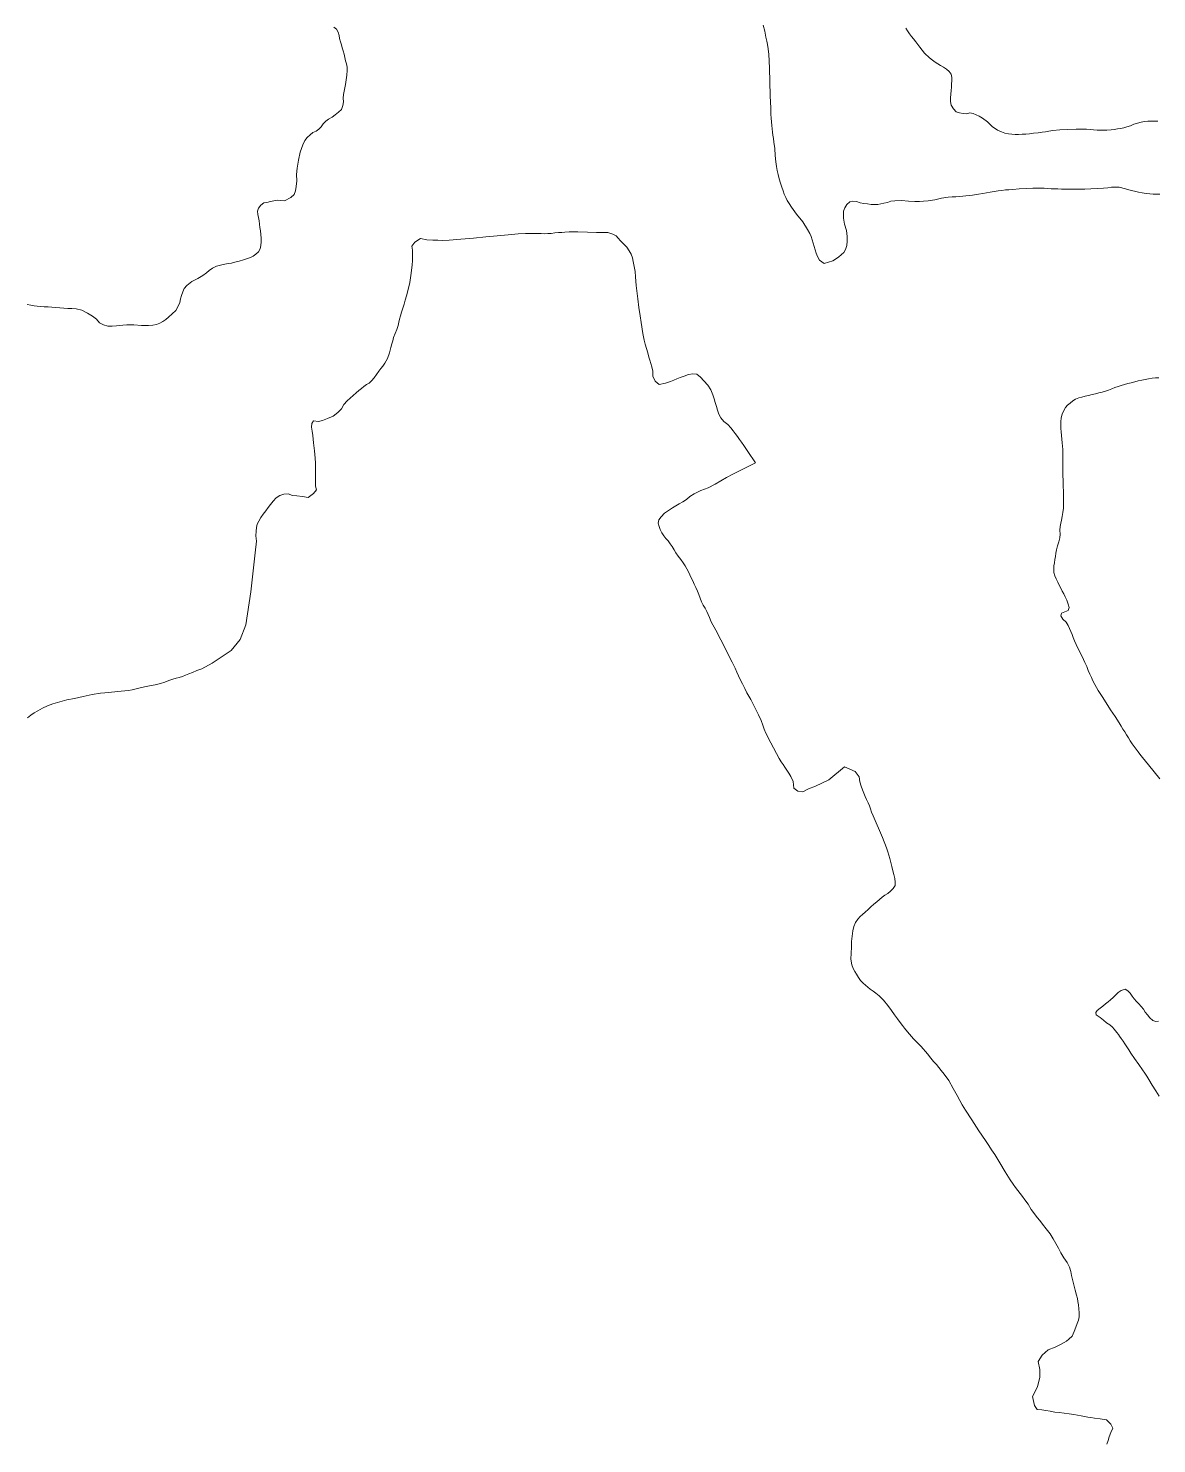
# Model space of a CAD drawing. Header units: kilometres. Extents: x 1172066 to 1174183, y 1051619 to 1053209.
# Drawn here: x 1173708.7 to 1173890.2, y 1052374.9 to 1052602.5 of the extents above; entities that cross this region are included whole.
import ezdxf

# ---------------------------------------------------------------- set-up
doc = ezdxf.new("R2010")
doc.units = ezdxf.units.KM
doc.header["$MEASUREMENT"] = 0
doc.layers.add('terreno', color=7, linetype='Continuous')

msp = doc.modelspace()

# ---------------------------------------------------------------- linework, layer by layer
at = {"layer": 'terreno', "lineweight": 0, "ltscale": 2090}
for points, elevation in [([(1173757.85835, 1052602.67374), (1173758.32375, 1052602.3412), (1173758.57342, 1052601.87598), (1173758.73278, 1052601.37003), (1173758.81852, 1052600.84872), (1173758.94788, 1052600.34295), (1173759.09097, 1052599.85707), (1173759.23722, 1052599.37571), (1173759.37801, 1052598.88399), (1173759.52178, 1052598.35996), (1173759.65424, 1052597.82719), (1173759.78408, 1052597.29126), (1173759.91233, 1052596.77066), (1173760.02474, 1052596.25198), (1173760.0375, 1052595.69232), (1173759.99767, 1052594.97026), (1173759.86837, 1052594.20627), (1173759.7417, 1052593.4833), (1173759.64296, 1052592.92213), (1173759.54001, 1052592.40545), (1173759.44398, 1052591.87381), (1173759.38603, 1052591.28516), (1173759.44721, 1052590.67107), (1173759.33168, 1052590.06239), (1173759.09344, 1052589.463), (1173758.61602, 1052588.99035), (1173758.10519, 1052588.5652), (1173757.59973, 1052588.18933), (1173757.04748, 1052587.91125), (1173756.57563, 1052587.54588), (1173756.17496, 1052587.146), (1173755.84779, 1052586.67262), (1173755.4581, 1052586.27694), (1173755.02443, 1052585.94642), (1173754.50828, 1052585.7205), (1173754.05486, 1052585.36939), (1173753.59917, 1052584.93541), (1173753.21128, 1052584.43774), (1173752.89066, 1052583.74054), (1173752.4587, 1052582.57063), (1173752.18204, 1052581.27192), (1173751.98769, 1052580.01159), (1173751.88313, 1052578.9797), (1173751.9332, 1052577.99419), (1173751.84544, 1052577.07573), (1173751.73495, 1052576.38949), (1173751.5251, 1052575.77698), (1173750.94253, 1052575.27857), (1173749.93393, 1052574.78271), (1173748.74985, 1052574.85489), (1173747.7213, 1052574.66729), (1173747.11298, 1052574.51197), (1173746.6095, 1052574.42596), (1173746.14235, 1052574.05526), (1173745.75327, 1052573.60043), (1173745.6311, 1052573.09317), (1173745.67599, 1052572.581), (1173745.75454, 1052572.06533), (1173745.84978, 1052571.54873), (1173745.92854, 1052571.02423), (1173746.00392, 1052570.47687), (1173746.07715, 1052569.92351), (1173746.14759, 1052569.36162), (1173746.2092, 1052568.7622), (1173746.20872, 1052568.14798), (1173746.14014, 1052567.55129), (1173746.02941, 1052567.02424), (1173745.75217, 1052566.56626), (1173745.34439, 1052566.19017), (1173744.92235, 1052565.86653), (1173744.48615, 1052565.65033), (1173743.98213, 1052565.46931), (1173743.33026, 1052565.24762), (1173742.64288, 1052565.03292), (1173741.97211, 1052564.8668), (1173741.41543, 1052564.75072), (1173740.88172, 1052564.67907), (1173740.32804, 1052564.56666), (1173739.67418, 1052564.4178), (1173739.0042, 1052564.22434), (1173738.39463, 1052563.90483), (1173737.85752, 1052563.56165), (1173737.38197, 1052563.16876), (1173736.8253, 1052562.76515), (1173735.99282, 1052562.24542), (1173735.0384, 1052561.78031), (1173734.25057, 1052561.15578), (1173733.79832, 1052560.66248), (1173733.60738, 1052560.10489), (1173733.40759, 1052559.55427), (1173733.21936, 1052558.99036), (1173733.11759, 1052558.397), (1173732.86012, 1052557.81111), (1173732.45719, 1052557.14086), (1173731.89015, 1052556.56619), (1173731.29618, 1052556.04791), (1173730.83779, 1052555.65676), (1173730.40671, 1052555.34374), (1173729.89629, 1052555.09935), (1173729.33728, 1052554.87875), (1173728.76316, 1052554.75141), (1173728.06799, 1052554.70453), (1173726.93577, 1052554.70062), (1173725.69142, 1052554.82836), (1173724.57572, 1052554.81837), (1173723.94771, 1052554.77328), (1173723.44187, 1052554.69511), (1173722.90524, 1052554.64495), (1173722.24406, 1052554.60138), (1173721.54845, 1052554.61433), (1173720.84855, 1052554.79694), (1173720.18382, 1052555.12289), (1173719.72005, 1052555.75046), (1173719.08342, 1052556.20253), (1173718.25263, 1052556.68572), (1173717.36988, 1052557.19383), (1173716.4605, 1052557.36898), (1173715.74817, 1052557.42785), (1173715.089, 1052557.45596), (1173714.43489, 1052557.5036), (1173713.7961, 1052557.55831), (1173713.16154, 1052557.61614), (1173712.53033, 1052557.66813), (1173711.91485, 1052557.70762), (1173711.3, 1052557.71877), (1173710.70935, 1052557.74554), (1173710.19076, 1052557.79214), (1173709.68991, 1052557.896), (1173709.16437, 1052557.96839), (1173708.5412, 1052558.06736)], 20), ([(1173890.76129, 1052575.81803), (1173890.21272, 1052575.82414), (1173889.65929, 1052575.83909), (1173889.10593, 1052575.86936), (1173888.53906, 1052575.94058), (1173887.91724, 1052576.03704), (1173887.29026, 1052576.16748), (1173886.68757, 1052576.30753), (1173886.13414, 1052576.44439), (1173885.19568, 1052576.68898), (1173884.18259, 1052576.92948), (1173883.59073, 1052576.97791), (1173882.98826, 1052576.96212), (1173882.37225, 1052576.84708), (1173881.67962, 1052576.79038), (1173880.68896, 1052576.74062), (1173879.6233, 1052576.68702), (1173878.64869, 1052576.6575), (1173878.03939, 1052576.64301), (1173877.52139, 1052576.63312), (1173877.00436, 1052576.63006), (1173876.49116, 1052576.62951), (1173875.97844, 1052576.6328), (1173875.45738, 1052576.63905), (1173874.90112, 1052576.64798), (1173874.33602, 1052576.66403), (1173873.77573, 1052576.68294), (1173873.2349, 1052576.70793), (1173872.69932, 1052576.75229), (1173872.15382, 1052576.7801), (1173871.56985, 1052576.80007), (1173870.9753, 1052576.80198), (1173870.29183, 1052576.78482), (1173869.25143, 1052576.74849), (1173868.12247, 1052576.68293), (1173867.09043, 1052576.60347), (1173866.4453, 1052576.55049), (1173865.89834, 1052576.49861), (1173865.33645, 1052576.42784), (1173864.71114, 1052576.34177), (1173864.07139, 1052576.24364), (1173863.44097, 1052576.14254), (1173862.84473, 1052576.04178), (1173862.25871, 1052575.92938), (1173861.59148, 1052575.82313), (1173860.60823, 1052575.68523), (1173859.54131, 1052575.57479), (1173858.55819, 1052575.47756), (1173857.91009, 1052575.41888), (1173857.34436, 1052575.38776), (1173856.68375, 1052575.32886), (1173855.64169, 1052575.18302), (1173854.52075, 1052574.89882), (1173853.46053, 1052574.75156), (1173852.72559, 1052574.68933), (1173852.07361, 1052574.67347), (1173851.34295, 1052574.66225), (1173850.29743, 1052574.68558), (1173849.17276, 1052574.81505), (1173848.13969, 1052574.77694), (1173847.47623, 1052574.68668), (1173846.9232, 1052574.50394), (1173846.36858, 1052574.37821), (1173845.85699, 1052574.279), (1173845.35706, 1052574.185), (1173844.84415, 1052574.15779), (1173844.28522, 1052574.16954), (1173843.71392, 1052574.2614), (1173843.1385, 1052574.34257), (1173842.54899, 1052574.44502), (1173841.96263, 1052574.62232), (1173841.38481, 1052574.68165), (1173840.85225, 1052574.61434), (1173840.40937, 1052574.18493), (1173840.09133, 1052573.64841), (1173839.85875, 1052573.11997), (1173839.83386, 1052572.59382), (1173839.87619, 1052571.98397), (1173840.00764, 1052571.02434), (1173840.325, 1052569.97773), (1173840.44208, 1052568.9937), (1173840.46414, 1052568.26226), (1173840.37957, 1052567.59048), (1173840.15336, 1052566.94838), (1173839.90997, 1052566.45172), (1173839.55423, 1052566.10271), (1173839.07565, 1052565.71797), (1173838.14083, 1052565.08609), (1173836.73788, 1052564.65656), (1173836.01865, 1052565.23695), (1173835.68996, 1052565.81098), (1173835.48164, 1052566.34688), (1173835.30394, 1052566.88992), (1173835.14099, 1052567.41771), (1173834.99537, 1052567.94407), (1173834.82227, 1052568.46665), (1173834.63464, 1052568.99631), (1173834.42087, 1052569.51852), (1173834.06503, 1052570.16509), (1173833.30059, 1052571.36331), (1173832.28352, 1052572.58661), (1173831.48258, 1052573.74873), (1173831.1006, 1052574.35), (1173830.82145, 1052574.80808), (1173830.57468, 1052575.2973), (1173830.33238, 1052575.82473), (1173830.12733, 1052576.37247), (1173829.93347, 1052576.95045), (1173829.71539, 1052577.61499), (1173829.50701, 1052578.30342), (1173829.33847, 1052578.99301), (1173829.19413, 1052579.64056), (1173829.07915, 1052580.28041), (1173828.98431, 1052581.00434), (1173828.8718, 1052582.04791), (1173828.7929, 1052583.17445), (1173828.67602, 1052584.19182), (1173828.59338, 1052584.79514), (1173828.5134, 1052585.29465), (1173828.44338, 1052585.80319), (1173828.37287, 1052586.34158), (1173828.30667, 1052586.88798), (1173828.26073, 1052587.45213), (1173828.21933, 1052588.07699), (1173828.1907, 1052588.71706), (1173828.15378, 1052589.63512), (1173828.08005, 1052591.66294), (1173828.0192, 1052593.96916), (1173827.94519, 1052596.0583), (1173827.89385, 1052597.28298), (1173827.82651, 1052598.29041), (1173827.72067, 1052599.22499), (1173827.63066, 1052599.87545), (1173827.51782, 1052600.44914), (1173827.39198, 1052601.09509), (1173827.19417, 1052602.02508), (1173826.93056, 1052603.0156)], 20), ([(1173890.42072, 1052587.5638), (1173889.87931, 1052587.57214), (1173889.34292, 1052587.57398), (1173888.8043, 1052587.55532), (1173888.25428, 1052587.5156), (1173887.70823, 1052587.4094), (1173887.15736, 1052587.265), (1173886.57586, 1052587.07763), (1173886.01489, 1052586.81002), (1173885.44133, 1052586.63418), (1173884.92753, 1052586.50879), (1173884.42763, 1052586.4083), (1173883.92214, 1052586.32462), (1173883.41232, 1052586.24409), (1173882.90093, 1052586.17505), (1173882.18541, 1052586.1334), (1173880.66354, 1052586.11752), (1173878.93907, 1052586.26137), (1173877.29122, 1052586.27525), (1173875.94576, 1052586.24769), (1173874.67623, 1052586.1963), (1173873.53137, 1052586.07616), (1173872.88126, 1052585.9838), (1173872.36225, 1052585.87073), (1173871.80925, 1052585.78816), (1173871.14076, 1052585.70456), (1173870.44274, 1052585.62615), (1173869.76334, 1052585.55517), (1173869.16657, 1052585.4969), (1173868.59005, 1052585.45573), (1173868.02167, 1052585.4226), (1173867.48403, 1052585.40794), (1173866.95376, 1052585.45832), (1173866.41168, 1052585.53848), (1173865.82748, 1052585.64362), (1173865.25526, 1052585.82831), (1173864.63642, 1052586.14298), (1173863.78366, 1052586.68856), (1173863.01543, 1052587.44872), (1173862.20867, 1052588.03236), (1173861.67091, 1052588.36474), (1173861.19442, 1052588.60639), (1173860.69354, 1052588.79157), (1173860.17539, 1052588.88735), (1173859.6217, 1052588.7396), (1173859.08029, 1052588.78444), (1173858.5227, 1052588.90254), (1173857.99012, 1052589.09241), (1173857.54156, 1052589.56687), (1173857.16304, 1052590.13833), (1173857.06095, 1052590.73239), (1173857.08233, 1052591.33421), (1173857.12083, 1052591.91193), (1173857.17336, 1052592.48255), (1173857.21326, 1052593.04359), (1173857.24785, 1052593.5653), (1173857.27847, 1052594.07864), (1173857.27575, 1052594.59317), (1173857.19703, 1052595.10817), (1173856.84555, 1052595.56775), (1173856.4089, 1052595.91675), (1173855.94891, 1052596.23315), (1173855.47064, 1052596.49779), (1173855.01691, 1052596.79304), (1173854.59189, 1052597.07809), (1173854.17025, 1052597.35399), (1173853.69583, 1052597.76148), (1173852.91157, 1052598.52508), (1173852.15584, 1052599.46198), (1173851.48332, 1052600.32026), (1173851.09869, 1052600.80785), (1173850.7935, 1052601.2058), (1173850.49122, 1052601.62077), (1173850.17329, 1052602.07066), (1173849.87624, 1052602.54249)], 10), ([(1173882.20353, 1052374.78145), (1173882.41543, 1052375.38332), (1173882.59826, 1052375.9972), (1173882.83608, 1052376.65486), (1173883.15565, 1052377.36355), (1173882.84254, 1052378.03131), (1173882.15673, 1052378.69736), (1173881.14895, 1052378.8512), (1173880.24783, 1052378.97188), (1173879.66383, 1052379.07185), (1173879.15141, 1052379.15349), (1173878.63077, 1052379.24625), (1173878.0694, 1052379.35282), (1173877.49916, 1052379.4692), (1173876.88946, 1052379.57537), (1173876.13255, 1052379.68888), (1173875.33444, 1052379.76869), (1173874.55128, 1052379.86558), (1173873.82258, 1052379.96804), (1173873.11048, 1052380.08808), (1173872.4127, 1052380.20786), (1173871.73343, 1052380.2939), (1173871.00142, 1052380.39184), (1173870.56404, 1052381.04387), (1173870.27923, 1052382.43799), (1173871.0557, 1052384.04086), (1173871.43452, 1052385.56257), (1173871.45887, 1052386.81844), (1173871.18438, 1052388.07308), (1173871.81617, 1052389.09891), (1173872.78042, 1052389.96195), (1173873.89687, 1052390.38547), (1173874.85165, 1052390.88127), (1173875.33551, 1052391.17019), (1173875.70786, 1052391.3876), (1173876.12095, 1052391.6637), (1173876.64959, 1052392.146), (1173876.94409, 1052392.9066), (1173877.22211, 1052393.62776), (1173877.46301, 1052394.19309), (1173877.66557, 1052394.72341), (1173877.74327, 1052395.29147), (1173877.77534, 1052395.92482), (1173877.72698, 1052396.57849), (1173877.63594, 1052397.1986), (1173877.55553, 1052397.71895), (1173877.47689, 1052398.21445), (1173877.34582, 1052398.76687), (1173877.13509, 1052399.57196), (1173876.89191, 1052400.43473), (1173876.66957, 1052401.26026), (1173876.51277, 1052401.93425), (1173876.4116, 1052402.581), (1173876.17988, 1052403.23781), (1173875.81088, 1052404.02433), (1173875.29437, 1052404.77616), (1173874.83442, 1052405.54725), (1173874.42426, 1052406.29757), (1173874.03459, 1052407.04832), (1173873.5949, 1052407.803), (1173873.07052, 1052408.63098), (1173872.4621, 1052409.43305), (1173871.88257, 1052410.18509), (1173871.44075, 1052410.75042), (1173871.01723, 1052411.25599), (1173870.58824, 1052411.81988), (1173870.06343, 1052412.56301), (1173869.55761, 1052413.3818), (1173869.03751, 1052414.11503), (1173868.64372, 1052414.63759), (1173868.27721, 1052415.10476), (1173867.91212, 1052415.5856), (1173867.52454, 1052416.10118), (1173867.13341, 1052416.62674), (1173866.66007, 1052417.3066), (1173865.83311, 1052418.58136), (1173865.0135, 1052420.06617), (1173864.19174, 1052421.37064), (1173863.67141, 1052422.15361), (1173863.2305, 1052422.80962), (1173862.67342, 1052423.64677), (1173861.64064, 1052425.20244), (1173860.49169, 1052426.93941), (1173859.47934, 1052428.51034), (1173858.94749, 1052429.3716), (1173858.57669, 1052430.0791), (1173858.13186, 1052430.86444), (1173857.48182, 1052432.01434), (1173856.79182, 1052433.26374), (1173856.03644, 1052434.30514), (1173855.57437, 1052434.88806), (1173855.18652, 1052435.35463), (1173854.78893, 1052435.83382), (1173854.35313, 1052436.36118), (1173853.90727, 1052436.90049), (1173853.35114, 1052437.56862), (1173852.33332, 1052438.73683), (1173851.13169, 1052439.97103), (1173850.13759, 1052441.12751), (1173849.66838, 1052441.7072), (1173849.33582, 1052442.14603), (1173848.98262, 1052442.61777), (1173848.53964, 1052443.21609), (1173848.08483, 1052443.85336), (1173847.59101, 1052444.52496), (1173846.97014, 1052445.35398), (1173846.28237, 1052446.19452), (1173845.56856, 1052446.8971), (1173845.07589, 1052447.32336), (1173844.6021, 1052447.62885), (1173844.1617, 1052447.96234), (1173843.76368, 1052448.28335), (1173843.38033, 1052448.60359), (1173843.0058, 1052448.96356), (1173842.61516, 1052449.38445), (1173842.2904, 1052449.86798), (1173841.97327, 1052450.36021), (1173841.67044, 1052450.82084), (1173841.39797, 1052451.27895), (1173841.22105, 1052451.87017), (1173841.05299, 1052452.78196), (1173841.07771, 1052453.77798), (1173841.12522, 1052454.74877), (1173841.16512, 1052455.63618), (1173841.23511, 1052456.5024), (1173841.37492, 1052457.33628), (1173841.52398, 1052458.04519), (1173841.76916, 1052458.69687), (1173842.17758, 1052459.22363), (1173842.55903, 1052459.6366), (1173842.93523, 1052459.99652), (1173843.33806, 1052460.36393), (1173843.8013, 1052460.7856), (1173844.27783, 1052461.22084), (1173844.75509, 1052461.64041), (1173845.20415, 1052462.02651), (1173845.65415, 1052462.39445), (1173846.09849, 1052462.75888), (1173846.53015, 1052463.09323), (1173846.98051, 1052463.38184), (1173847.41407, 1052463.73503), (1173847.83308, 1052464.13684), (1173848.14657, 1052464.64915), (1173848.1732, 1052465.19583), (1173848.1101, 1052465.79307), (1173847.97824, 1052466.40984), (1173847.81771, 1052467.02514), (1173847.64315, 1052467.68138), (1173847.46588, 1052468.34894), (1173847.2894, 1052468.98984), (1173847.14072, 1052469.53151), (1173846.99915, 1052470.04857), (1173846.8299, 1052470.56899), (1173846.6323, 1052471.12561), (1173846.39971, 1052471.68041), (1173846.1171, 1052472.35031), (1173845.63617, 1052473.48068), (1173845.08906, 1052474.71922), (1173844.6205, 1052475.84048), (1173844.37664, 1052476.45539), (1173844.20583, 1052476.95031), (1173844.01304, 1052477.44245), (1173843.79967, 1052477.95099), (1173843.5688, 1052478.45837), (1173843.35306, 1052478.97517), (1173843.13984, 1052479.50606), (1173842.93309, 1052480.04297), (1173842.71227, 1052480.61133), (1173842.49624, 1052481.33337), (1173842.38733, 1052482.14343), (1173841.73938, 1052482.98616), (1173840.04332, 1052483.72602), (1173837.50869, 1052481.66481), (1173835.3721, 1052480.60634), (1173834.25257, 1052480.19963), (1173833.33988, 1052479.7202), (1173832.50848, 1052479.83119), (1173831.87184, 1052480.28427), (1173831.74903, 1052481.35929), (1173831.40844, 1052482.16077), (1173831.07044, 1052482.69807), (1173830.75794, 1052483.19617), (1173830.44517, 1052483.68191), (1173830.14958, 1052484.12825), (1173829.84874, 1052484.55805), (1173829.53149, 1052485.07512), (1173829.06572, 1052485.88402), (1173828.59685, 1052486.78342), (1173828.15914, 1052487.61195), (1173827.86356, 1052488.16513), (1173827.60697, 1052488.65097), (1173827.3469, 1052489.16248), (1173827.07888, 1052489.77594), (1173826.90523, 1052490.45601), (1173826.61713, 1052491.15607), (1173826.18935, 1052492.07148), (1173825.71802, 1052493.03654), (1173825.25673, 1052493.92131), (1173824.92971, 1052494.53368), (1173824.63251, 1052495.07517), (1173824.32715, 1052495.65112), (1173823.96323, 1052496.348), (1173823.5905, 1052497.07749), (1173823.24353, 1052497.78427), (1173822.96309, 1052498.37951), (1173822.71907, 1052498.95575), (1173822.41622, 1052499.60106), (1173821.95076, 1052500.55848), (1173821.43562, 1052501.58999), (1173820.87307, 1052502.70631), (1173820.12392, 1052504.16595), (1173819.29845, 1052505.69624), (1173818.5959, 1052507.06341), (1173818.27949, 1052507.7235), (1173818.09582, 1052508.22402), (1173817.87735, 1052508.71855), (1173817.61477, 1052509.23654), (1173817.30058, 1052509.74128), (1173817.03975, 1052510.27578), (1173816.80481, 1052510.83756), (1173816.61042, 1052511.42071), (1173816.37229, 1052511.98581), (1173816.11884, 1052512.54501), (1173815.86125, 1052513.10219), (1173815.60554, 1052513.64537), (1173815.37242, 1052514.1365), (1173815.1412, 1052514.61196), (1173814.90348, 1052515.09057), (1173814.65034, 1052515.58427), (1173814.3704, 1052516.0695), (1173814.06045, 1052516.5581), (1173813.69711, 1052517.09546), (1173813.28864, 1052517.62145), (1173812.91615, 1052518.15292), (1173812.59619, 1052518.64431), (1173812.30937, 1052519.14001), (1173812.00281, 1052519.61679), (1173811.68056, 1052520.06033), (1173811.30454, 1052520.45445), (1173810.95749, 1052520.89405), (1173810.63228, 1052521.36542), (1173810.37823, 1052521.87577), (1173810.1937, 1052522.38279), (1173810.06951, 1052522.89158), (1173810.15534, 1052523.46785), (1173810.52125, 1052523.96224), (1173811.08051, 1052524.52688), (1173811.71002, 1052524.96749), (1173812.35755, 1052525.36552), (1173812.91487, 1052525.69963), (1173813.4525, 1052526.0043), (1173813.993, 1052526.33833), (1173814.58121, 1052526.73308), (1173815.15801, 1052527.18095), (1173815.85222, 1052527.61369), (1173816.89492, 1052528.1649), (1173818.08956, 1052528.62063), (1173819.19424, 1052529.17378), (1173820.15113, 1052529.71742), (1173821.05639, 1052530.28699), (1173822.04538, 1052530.80894), (1173823.33158, 1052531.45202), (1173825.68837, 1052532.63026), (1173824.46282, 1052534.44171), (1173823.82415, 1052535.38583), (1173823.4521, 1052535.93032), (1173823.12363, 1052536.38816), (1173822.7943, 1052536.84817), (1173822.45663, 1052537.31381), (1173822.10316, 1052537.77036), (1173821.72874, 1052538.252), (1173821.22832, 1052538.80106), (1173820.5846, 1052539.27012), (1173820.13641, 1052539.88074), (1173819.82066, 1052540.47016), (1173819.61833, 1052541.07577), (1173819.4165, 1052541.68421), (1173819.21848, 1052542.29884), (1173819.05541, 1052542.92363), (1173818.83416, 1052543.58266), (1173818.51178, 1052544.38255), (1173818.0313, 1052545.12654), (1173817.40683, 1052545.82837), (1173816.85175, 1052546.41368), (1173816.27021, 1052546.88185), (1173815.62578, 1052546.92704), (1173814.93454, 1052546.82434), (1173814.22149, 1052546.57502), (1173813.56274, 1052546.32745), (1173813.04763, 1052546.12771), (1173812.5751, 1052545.91384), (1173812.0475, 1052545.70988), (1173811.23948, 1052545.41396), (1173810.19642, 1052545.19511), (1173809.58071, 1052545.7683), (1173809.20879, 1052546.53947), (1173809.19505, 1052547.34746), (1173809.04064, 1052548.0823), (1173808.87747, 1052548.61958), (1173808.72685, 1052549.11008), (1173808.56923, 1052549.63607), (1173808.37165, 1052550.30137), (1173808.16638, 1052551.00213), (1173807.97322, 1052551.68278), (1173807.80258, 1052552.32221), (1173807.58177, 1052553.42893), (1173807.29845, 1052555.18383), (1173807.14563, 1052556.26095), (1173806.96197, 1052557.58952), (1173806.77608, 1052559.00093), (1173806.6184, 1052560.2958), (1173806.52859, 1052561.11944), (1173806.48063, 1052561.82794), (1173806.41443, 1052562.55752), (1173806.32413, 1052563.37416), (1173806.19094, 1052564.20661), (1173806.04477, 1052564.99631), (1173805.91273, 1052565.61275), (1173805.70935, 1052566.16251), (1173805.39367, 1052566.70075), (1173804.98958, 1052567.28776), (1173804.50414, 1052567.80538), (1173804.01679, 1052568.30633), (1173803.62828, 1052568.73339), (1173803.27256, 1052569.13777), (1173802.73129, 1052569.40328), (1173801.93795, 1052569.6443), (1173801.07946, 1052569.66433), (1173800.10417, 1052569.67715), (1173798.66935, 1052569.72384), (1173797.1188, 1052569.78033), (1173795.74185, 1052569.75045), (1173795.05143, 1052569.72075), (1173794.53254, 1052569.68769), (1173794.0037, 1052569.64756), (1173793.4359, 1052569.59293), (1173792.86109, 1052569.50992), (1173792.29236, 1052569.47663), (1173791.7622, 1052569.46767), (1173791.24142, 1052569.48475), (1173790.63853, 1052569.48664), (1173789.70513, 1052569.48781), (1173788.68901, 1052569.49678), (1173787.54673, 1052569.43165), (1173785.90123, 1052569.29952), (1173784.13794, 1052569.11718), (1173782.32609, 1052568.94927), (1173780.33277, 1052568.77387), (1173778.29426, 1052568.60024), (1173776.45947, 1052568.4514), (1173775.44135, 1052568.39036), (1173774.62451, 1052568.41457), (1173773.78081, 1052568.411), (1173772.82056, 1052568.4849), (1173771.82703, 1052568.69098), (1173770.93569, 1052568.1038), (1173770.43306, 1052567.47427), (1173770.5344, 1052566.82903), (1173770.56076, 1052566.21027), (1173770.5453, 1052565.66166), (1173770.56011, 1052565.12752), (1173770.49631, 1052564.43718), (1173770.32944, 1052563.1088), (1173770.08312, 1052561.62822), (1173769.76142, 1052560.29731), (1173769.54799, 1052559.4851), (1173769.36214, 1052558.80451), (1173769.1694, 1052558.13274), (1173768.98102, 1052557.49116), (1173768.78827, 1052556.85889), (1173768.60924, 1052556.24969), (1173768.46994, 1052555.7375), (1173768.36405, 1052555.24297), (1173768.22313, 1052554.72213), (1173768.01393, 1052554.0756), (1173767.7288, 1052553.41657), (1173767.50393, 1052552.77249), (1173767.34669, 1052552.24439), (1173767.2317, 1052551.73731), (1173767.07065, 1052551.16886), (1173766.82469, 1052550.32833), (1173766.53303, 1052549.42458), (1173766.09683, 1052548.66767), (1173765.7669, 1052548.18078), (1173765.45708, 1052547.77532), (1173765.13171, 1052547.34711), (1173764.75441, 1052546.83249), (1173764.37354, 1052546.29169), (1173763.94955, 1052545.81485), (1173763.56286, 1052545.45338), (1173763.1282, 1052545.19467), (1173762.72023, 1052544.89443), (1173762.30956, 1052544.56535), (1173761.89591, 1052544.23074), (1173761.47092, 1052543.87958), (1173760.99252, 1052543.47351), (1173760.51726, 1052543.03594), (1173760.02626, 1052542.57813), (1173759.50352, 1052542.01033), (1173759.09224, 1052541.30871), (1173758.50263, 1052540.71195), (1173757.75686, 1052540.14546), (1173756.88005, 1052539.76653), (1173756.07346, 1052539.4161), (1173755.40533, 1052539.2525), (1173754.59061, 1052539.35673), (1173754.33356, 1052538.93284), (1173754.28248, 1052538.33739), (1173754.39429, 1052537.73371), (1173754.48594, 1052537.01891), (1173754.60886, 1052535.85006), (1173754.7533, 1052534.56847), (1173754.86234, 1052533.37423), (1173754.92349, 1052532.54962), (1173754.94372, 1052531.81767), (1173754.95397, 1052531.11498), (1173754.95551, 1052530.52962), (1173754.93275, 1052529.97348), (1173754.91217, 1052529.41617), (1173754.95477, 1052528.85384), (1173755.09205, 1052528.29193), (1173754.63185, 1052527.68125), (1173753.77365, 1052527.06224), (1173752.83862, 1052527.23209), (1173751.94684, 1052527.31612), (1173751.21727, 1052527.39276), (1173750.52716, 1052527.65858), (1173749.84191, 1052527.59241), (1173749.18434, 1052527.38217), (1173748.61535, 1052526.97551), (1173748.14619, 1052526.46397), (1173747.71389, 1052525.9456), (1173747.31893, 1052525.42524), (1173746.92723, 1052524.88822), (1173746.52988, 1052524.34534), (1173746.14218, 1052523.80667), (1173745.79978, 1052523.23821), (1173745.55375, 1052522.7392), (1173745.45628, 1052522.22521), (1173745.37524, 1052521.65513), (1173745.31757, 1052520.86497), (1173745.42722, 1052520.00692), (1173745.24717, 1052518.14312), (1173744.51603, 1052511.89962), (1173743.70524, 1052506.55043), (1173742.79323, 1052504.23426), (1173741.36863, 1052502.46311), (1173738.31791, 1052500.38044), (1173736.62943, 1052499.48772), (1173735.86019, 1052499.19997), (1173735.12863, 1052498.91606), (1173734.56416, 1052498.68661), (1173734.04362, 1052498.46984), (1173733.52115, 1052498.27425), (1173733.0179, 1052498.10423), (1173732.5088, 1052497.97437), (1173731.97849, 1052497.81524), (1173731.34163, 1052497.5996), (1173730.68627, 1052497.34072), (1173729.98017, 1052497.13544), (1173729.13806, 1052496.93135), (1173728.25207, 1052496.77058), (1173727.41168, 1052496.59034), (1173726.72921, 1052496.42867), (1173726.08845, 1052496.26036), (1173725.45155, 1052496.1199), (1173724.85637, 1052496.00547), (1173724.26701, 1052495.93024), (1173723.6884, 1052495.87355), (1173723.15808, 1052495.82626), (1173722.63888, 1052495.78736), (1173722.11856, 1052495.74178), (1173721.59009, 1052495.69249), (1173721.06012, 1052495.63937), (1173720.36964, 1052495.55433), (1173719.04078, 1052495.359), (1173717.56812, 1052495.04582), (1173716.14644, 1052494.74105), (1173714.93589, 1052494.47977), (1173713.7903, 1052494.19344), (1173712.6999, 1052493.86803), (1173711.81525, 1052493.56409), (1173711.02702, 1052493.16741), (1173710.2809, 1052492.75058), (1173709.67481, 1052492.39892), (1173709.13899, 1052492.02909), (1173708.60748, 1052491.59242)], 30), ([(1173890.75235, 1052481.81781), (1173888.91593, 1052484.07365), (1173887.97144, 1052485.21019), (1173887.54527, 1052485.74241), (1173887.22705, 1052486.14664), (1173886.91376, 1052486.56289), (1173886.59237, 1052487.00127), (1173886.28275, 1052487.45486), (1173885.98259, 1052487.918), (1173885.68038, 1052488.39014), (1173885.38116, 1052488.86595), (1173885.08844, 1052489.3403), (1173884.80844, 1052489.80154), (1173884.53779, 1052490.26383), (1173884.18863, 1052490.83159), (1173883.54828, 1052491.83435), (1173882.79935, 1052492.92281), (1173882.08727, 1052494.00708), (1173881.4374, 1052495.01581), (1173880.81574, 1052496.01251), (1173880.28867, 1052496.95447), (1173879.96699, 1052497.56436), (1173879.72115, 1052498.10209), (1173879.47875, 1052498.65267), (1173879.22551, 1052499.24088), (1173878.98186, 1052499.84413), (1173878.68908, 1052500.51382), (1173878.23912, 1052501.46947), (1173877.69927, 1052502.47321), (1173877.26204, 1052503.41426), (1173877.01181, 1052504.00131), (1173876.8218, 1052504.50529), (1173876.62148, 1052505.00157), (1173876.41825, 1052505.48133), (1173876.20021, 1052505.9527), (1173875.97478, 1052506.43802), (1173875.65338, 1052506.98824), (1173875.14616, 1052507.49577), (1173874.82414, 1052507.9988), (1173874.90397, 1052508.46821), (1173876.00825, 1052508.85852), (1173876.16208, 1052509.36594), (1173875.99337, 1052509.91369), (1173875.7887, 1052510.52045), (1173875.53007, 1052511.06587), (1173875.2826, 1052511.54335), (1173875.03902, 1052512.00626), (1173874.79825, 1052512.47601), (1173874.55264, 1052512.96124), (1173874.31237, 1052513.45066), (1173874.07668, 1052513.95327), (1173873.85197, 1052514.46378), (1173873.6968, 1052515.00042), (1173873.68366, 1052515.53558), (1173873.71163, 1052516.04791), (1173873.77578, 1052516.55608), (1173873.85126, 1052517.06463), (1173873.92921, 1052517.58236), (1173874.01231, 1052518.10144), (1173874.10931, 1052518.6426), (1173874.25791, 1052519.27283), (1173874.50398, 1052519.90569), (1173874.65202, 1052520.55009), (1173874.71984, 1052521.16627), (1173874.65995, 1052521.78672), (1173874.71206, 1052522.37983), (1173874.80578, 1052522.90814), (1173874.9321, 1052523.41693), (1173875.0249, 1052523.96472), (1173875.12527, 1052524.64157), (1173875.22016, 1052525.35123), (1173875.2535, 1052526.03344), (1173875.26477, 1052526.58953), (1173875.26067, 1052527.11421), (1173875.2459, 1052527.64035), (1173875.22659, 1052528.17414), (1173875.20178, 1052528.7094), (1173875.18059, 1052529.43517), (1173875.15321, 1052530.92149), (1173875.1551, 1052532.59895), (1173875.12924, 1052534.08045), (1173875.10883, 1052534.78223), (1173875.08032, 1052535.28898), (1173875.04605, 1052535.81185), (1173874.99816, 1052536.40117), (1173874.92202, 1052537.00503), (1173874.86394, 1052537.59731), (1173874.82492, 1052538.13883), (1173874.82297, 1052538.66986), (1173874.8381, 1052539.2183), (1173874.88092, 1052539.83421), (1173875.04092, 1052540.44967), (1173875.30705, 1052541.03478), (1173875.57267, 1052541.51738), (1173875.9053, 1052541.89111), (1173876.30975, 1052542.23283), (1173876.73885, 1052542.57801), (1173877.18147, 1052542.88142), (1173877.68469, 1052543.05827), (1173878.2104, 1052543.20387), (1173878.73913, 1052543.3395), (1173879.27457, 1052543.46916), (1173879.82884, 1052543.59922), (1173880.38831, 1052543.72399), (1173880.93906, 1052543.85939), (1173881.46211, 1052543.99732), (1173881.97193, 1052544.15503), (1173882.48201, 1052544.3239), (1173882.99955, 1052544.50548), (1173883.51079, 1052544.71119), (1173884.02917, 1052544.88944), (1173884.54063, 1052545.05365), (1173885.05212, 1052545.20736), (1173885.57546, 1052545.35479), (1173886.13464, 1052545.5079), (1173886.70466, 1052545.65438), (1173887.27221, 1052545.79652), (1173887.82564, 1052545.93059), (1173888.3778, 1052546.04599), (1173888.9325, 1052546.15474), (1173889.48311, 1052546.24695), (1173890.03951, 1052546.27819), (1173890.59502, 1052546.28677)], 20), ([(1173890.64575, 1052430.74844), (1173890.10655, 1052431.61167), (1173889.52929, 1052432.55841), (1173888.98343, 1052433.42077), (1173888.62113, 1052433.98247), (1173888.30004, 1052434.46586), (1173887.9246, 1052435.02399), (1173887.33723, 1052435.88416), (1173886.68174, 1052436.81002), (1173886.09455, 1052437.66787), (1173885.72913, 1052438.22156), (1173885.43452, 1052438.7094), (1173885.12216, 1052439.17714), (1173884.81693, 1052439.61743), (1173884.50976, 1052440.04854), (1173884.22977, 1052440.43528), (1173884.06127, 1052440.66751), (1173883.81579, 1052441.00173), (1173883.41436, 1052441.52133), (1173883.13918, 1052441.84233), (1173882.71524, 1052442.25456), (1173882.15917, 1052442.58418), (1173881.6484, 1052442.99401), (1173881.12115, 1052443.40293), (1173880.47517, 1052443.82014), (1173880.45302, 1052444.21072), (1173880.66939, 1052444.5681), (1173881.14515, 1052444.91599), (1173881.5731, 1052445.25632), (1173881.98719, 1052445.60326), (1173882.40768, 1052445.9359), (1173882.82696, 1052446.27871), (1173883.24647, 1052446.64417), (1173883.63996, 1052447.04569), (1173884.0526, 1052447.41946), (1173884.52019, 1052447.76566), (1173885.17159, 1052447.97935), (1173885.60961, 1052447.72785), (1173885.97252, 1052447.32301), (1173886.27679, 1052446.83705), (1173886.63031, 1052446.40699), (1173886.99918, 1052446.00584), (1173887.37854, 1052445.6114), (1173887.74396, 1052445.20355), (1173888.09549, 1052444.77066), (1173888.39554, 1052444.29767), (1173888.7525, 1052443.84313), (1173889.1435, 1052443.3799), (1173889.59807, 1052442.93948), (1173890.07876, 1052442.80018), (1173890.5142, 1052442.81895)], 20)]:
    msp.add_lwpolyline(points, dxfattribs=dict(at, elevation=elevation))

doc.saveas('drawing.dxf')
